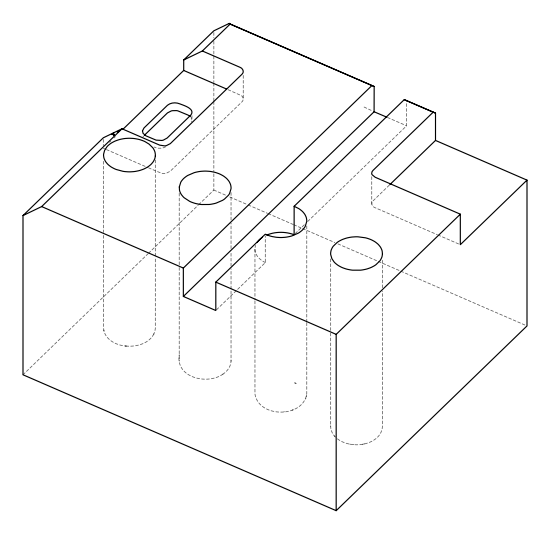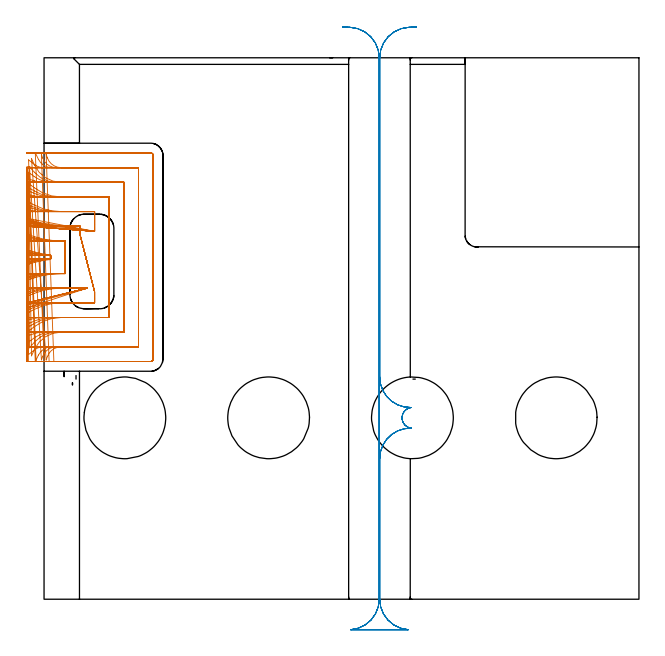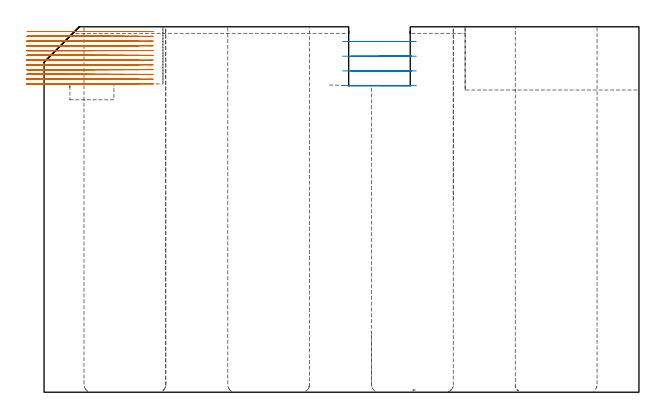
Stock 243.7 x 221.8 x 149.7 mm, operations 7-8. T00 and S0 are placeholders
(PLAN: 12 operations, 3 tool changes, 122.3 min)
(1 AREA_MILL | FG_CHAMFER_SURFACE | UGT0205_001 | 4.67 min | 10568 mm3)
(2 AREA_MILL_1 | FG_CHAMFER_SURFACE_1 | UGT0205_001 | 1.05 min | 427 mm3)
(3 AREA_MILL_2 | FG_CHAMFER_SURFACE_2 | UGT0205_001 | 0.34 min | 97 mm3)
(4 AREA_MILL_3 | FG_CHAMFER_SURFACE_3 | UGT0205_001 | 1.86 min | 4414 mm3)
(5 MILL_CORNER_NOTCH_RECTANGULAR | CORNER_NOTCH_RECTANGULAR | NXT0201_009 | Follow Part, ap 2, ae 75% | 31.23 min | 142785 mm3)
(6 MILL_RECTANGULAR_POCKET | POCKET_RECTANGULAR_STRAIGHT | NXT0201_009 | Follow Part, ap 2, ae 75% | 5.16 min | 19970 mm3)
(7 MILL_SLOT | SLOT_PARTIAL_RECTANGULAR | NXT0201_009 | Follow Part, ap 2, ae 75% | 34.69 min | 89068 mm3)
(8 MILL_RECTANGULAR_SLOT | SLOT_RECTANGULAR | UGT0201_107 | Follow Part, ap 6.25, ae 75% | 4.61 min | 143459 mm3)
(9 MILL_THROUGH_HOLE_FROM_SOLID_MATERIAL | STEP1HOLE | NXT0201_007 | Circular | 9.67 min | 131600 mm3)
(10 MILL_THROUGH_HOLE_FROM_SOLID_MATERIAL_1 | STEP1HOLE_1 | NXT0201_007 | Circular | 9.67 min | 131528 mm3)
(11 MILL_THROUGH_HOLE_FROM_SOLID_MATERIAL_2 | STEP1HOLE_2 | NXT0201_007 | Circular | 9.67 min | 112918 mm3)
(12 MILL_THROUGH_HOLE_FROM_SOLID_MATERIAL_3 | STEP1HOLE_3 | NXT0201_007 | Circular | 9.67 min | 131580 mm3)
(TOOL UGT0205_001 | Chamfer Mill 20 x 3 x 45 deg. | D20 FL50 Z2)
(TOOL NXT0201_009 | ENDMILL 8mm [2P460-0800-NA 1630] | D8 FL26 Z6)
(TOOL UGT0201_107 | End Mill 25 mm | D25 FL25 Z2)
(TOOL NXT0201_007 | ENDMILL 25mm [R216.25-25050GCK54P 1620] | D25 R3 FL54 Z5)
(OP 7 MILL_SLOT)
G17 G21 G94 G90
T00 M6
G54
G17 G0 G90 X-6.895 Y137.14 S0 M3
G43 Z159.7 H1
Z147.75
G94 G1 X-4. Y137.928 F250.
G2 X2.7 Y139.177 R42. F500.
G1 Y141.023
G2 X-4. Y142.271 R42.
G1 X-6.895 Y143.058 F250.
X-6.856 Y130.752
X-4. Y131.671
G2 X7.023 Y133.4 R36. F500.
G1 X8.7
Y146.8
X7.018
G2 X-4. Y148.527 R36.
G1 X-6.856 Y149.446 F250.
X-6.79 Y124.199
X-4. Y125.301
G2 X7.023 Y127.4 R30. F500.
G1 X14.6
X17.6 F250.
G0 Z159.7
X-6.665 Y117.341
Z147.75
G1 X-4. Y118.719
G2 X7.023 Y121.4 R24. F500.
G1 X20.7
Y123.
Y126. F250.
X14.7 Y149.501 F500.
Y152.501 F250.
Y152.8 F500.
X7.018
G2 X-4. Y154.897 R30.
G1 X-6.79 Y155.998 F250.
X20.7 Y150.7 F500.
Y153.7 F250.
Y158.8 F500.
X7.018
G2 X-4. Y161.479 R24.
G1 X-6.665 Y162.856 F250.
X-6.372 Y109.793
X-4. Y111.63
G2 X7.023 Y115.4 R18. F500.
G1 X26.7
Y164.8
X7.018
G2 X-4. Y168.566 R18.
G1 X-6.372 Y170.402 F250.
X-5.132 Y99.693
X-3.878 Y102.418
G2 X7.023 Y109.4 R12. F500.
G1 X32.7
Y170.8
X7.018
G2 X-3.879 Y177.775 R12.
G1 X-5.136 Y180.5 F250.
X0.866 Y97.986 F500.
X1.366 Y99.4 F250.
G2 X7.023 Y103.4 R6. F500.
G1 X38.7
Y176.8
X7.018
G2 X1.361 Y180.8 R6.
G1 X0.861 Y182.215 F250.
X4.023 Y97.4 F500.
X7.023 F250.
X43.7 F500.
G3 X44.7 Y98.4 R1.
G1 Y181.8
G3 X43.7 Y182.8 R1.
G1 X7.018
X4.018 F250.
G0 Z159.7
X-6.929 Y137.76
Z145.8
G1 X-4. Y138.408
G2 X2.7 Y139.333 R42. F500.
G1 Y140.867
G2 X-4. Y141.79 R42.
G1 X-6.929 Y142.438 F250.
X-6.903 Y131.481
X-4. Y132.238
G2 X5.074 Y133.4 R36. F500.
G1 X8.7
Y146.8
X5.067
G2 X-4. Y147.961 R36.
G1 X-6.903 Y148.716 F250.
X-6.859 Y125.087
X-4. Y125.995
G2 X5.074 Y127.4 R30. F500.
G1 X14.6
X17.6 F250.
G0 Z159.7
X-6.777 Y118.484
Z145.8
G1 X-4. Y119.618
G2 X5.074 Y121.4 R24. F500.
G1 X20.7
Y123.
Y126. F250.
X14.7 Y149.501 F500.
Y152.501 F250.
Y152.8 F500.
X5.067
G2 X-4. Y154.203 R30.
G1 X-6.86 Y155.11 F250.
X20.7 Y150.7 F500.
Y153.7 F250.
Y158.8 F500.
X5.067
G2 X-4. Y160.579 R24.
G1 X-6.778 Y161.712 F250.
X-6.591 Y111.433
X-4. Y112.945
G2 X5.074 Y115.4 R18. F500.
G1 X26.7
Y164.8
X5.067
G2 X-4. Y167.251 R18.
G1 X-6.592 Y168.762 F250.
X-5.963 Y102.984
X-4. Y105.252
G2 X5.074 Y109.4 R12. F500.
G1 X32.7
Y170.8
X5.067
G2 X-4. Y174.94 R12.
G1 X-5.965 Y177.207 F250.
X-1.078 Y98.03 F500.
X-0.568 Y99.441 F250.
G2 X5.074 Y103.4 R6. F500.
G1 X38.7
Y176.8
X5.067
G2 X-0.575 Y180.759 R6.
G1 X-1.085 Y182.17 F250.
X2.074 Y97.4 F500.
X5.074 F250.
X43.7 F500.
G3 X44.7 Y98.4 R1.
G1 Y181.8
G3 X43.7 Y182.8 R1.
G1 X5.067
X2.067 F250.
G0 Z159.7
X-6.957 Y138.287
Z143.85
G1 X-4. Y138.794
G2 X2.7 Y139.398 R42. F500.
G1 Y140.802
G2 X-4. Y141.407 R42.
G1 X-6.957 Y141.915 F250.
X-6.941 Y132.099
X-4. Y132.692
G2 X3.107 Y133.4 R36. F500.
G1 X8.7
Y146.8
X3.114
G2 X-4. Y147.51 R36.
G1 X-6.941 Y148.103 F250.
X-6.915 Y125.835
X-4. Y126.546
G2 X3.107 Y127.4 R30. F500.
G1 X14.6
X17.6 F250.
X-6.865 Y119.435 F500.
X-4. Y120.324 F250.
G2 X3.107 Y121.4 R24. F500.
G1 X20.7
Y123.
Y126. F250.
X14.7 Y149.501 F500.
Y152.501 F250.
Y152.8 F500.
X3.114
G2 X-4. Y153.656 R30.
G1 X-6.914 Y154.367 F250.
X20.7 Y150.7 F500.
Y153.7 F250.
Y158.8 F500.
X3.114
G2 X-4. Y159.879 R24.
G1 X-6.865 Y160.768 F250.
X-6.756 Y112.753
X-4. Y113.938
G2 X3.107 Y115.4 R18. F500.
G1 X26.7
Y164.8
X3.114
G2 X-4. Y166.266 R18.
G1 X-6.756 Y167.451 F250.
X-6.417 Y105.293
X-4. Y107.069
G2 X3.107 Y109.4 R12. F500.
G1 X32.7
Y170.8
X3.114
G2 X-4. Y173.136 R12.
G1 X-6.416 Y174.915 F250.
X-3.601 Y97.334 F500.
X-2.286 Y100.03 F250.
G2 X3.107 Y103.4 R6. F500.
G1 X38.7
Y176.8
X3.114
G2 X-2.281 Y180.175 R6.
G1 X-3.593 Y182.873 F250.
X0.107 Y97.4 F500.
X3.107 F250.
X43.7 F500.
G3 X44.7 Y98.4 R1.
G1 Y181.8
G3 X43.7 Y182.8 R1.
G1 X3.114
X0.114 F250.
G0 Z159.7
X-6.988 Y138.967
Z141.9
G1 X-4. Y139.234
G2 X-0.268 Y139.4 R42. F500.
G1 X2.7
Y140.8
X-0.255
G2 X-4. Y140.967 R42.
G1 X-6.988 Y141.235 F250.
X-6.984 Y132.895
X-4. Y133.206
G2 X-0.268 Y133.4 R36. F500.
G1 X8.7
Y146.8
X-0.255
G2 X-4. Y146.995 R36.
G1 X-6.984 Y147.307 F250.
X-6.977 Y126.794
X-4. Y127.167
G2 X-0.268 Y127.4 R30. F500.
G1 X14.6
X17.6 F250.
X-6.964 Y120.642 F500.
X-4. Y121.108 F250.
G2 X-0.268 Y121.4 R24. F500.
G1 X20.7
Y123.
Y126. F250.
X14.7 Y149.501 F500.
Y152.501 F250.
Y152.8 F500.
X-0.255
G2 X-4. Y153.035 R30.
G1 X-6.977 Y153.409 F250.
X20.7 Y150.7 F500.
Y153.7 F250.
Y158.8 F500.
X-0.255
G2 X-4. Y159.094 R24.
G1 X-6.963 Y159.562 F250.
X-6.935 Y114.387
X-4. Y115.009
G2 X-0.268 Y115.4 R18. F500.
G1 X26.7
Y164.8
X-0.255
G2 X-4. Y165.194 R18.
G1 X-6.934 Y165.818 F250.
X-6.851 Y107.872
X-4. Y108.805
G2 X-0.268 Y109.4 R12. F500.
G1 X32.7
Y170.8
X-0.255
G2 X-4. Y171.399 R12.
G1 X-6.85 Y172.336 F250.
X-6.349 Y100.233
X-4. Y102.098
G2 X-0.268 Y103.4 R6. F500.
G1 X38.7
Y176.8
X-0.255
G2 X-4. Y178.113 R6.
G1 X-6.344 Y179.985 F250.
X-3.268 Y97.4 F500.
X-0.268 F250.
X43.7 F500.
G3 X44.7 Y98.4 R1.
G1 Y181.8
G3 X43.7 Y182.8 R1.
G1 X-0.255
X-3.255 F250.
G0 Z159.7
X-7. Y139.355
Z139.95
G1 X-4. Y139.396
G2 X-3.426 Y139.4 R42. F500.
G1 X2.7
Y140.8
X-3.421
G2 X-4. Y140.804 R42.
G1 X-7. Y140.845 F250.
Y133.348
X-4. Y133.395
G2 X-3.426 Y133.4 R36. F500.
G1 X8.7
Y146.8
X-3.421
G2 X-4. Y146.805 R36.
G1 X-7. Y146.853 F250.
X-6.999 Y127.337
X-4. Y127.395
G2 X-3.426 Y127.4 R30. F500.
G1 X14.6
X17.6 F250.
X-6.999 Y121.321 F500.
X-4. Y121.393 F250.
G2 X-3.426 Y121.4 R24. F500.
G1 X20.7
Y123.
Y126. F250.
X14.7 Y149.501 F500.
Y152.501 F250.
Y152.8 F500.
X-3.421
G2 X-4. Y152.806 R30.
G1 X-6.999 Y152.863 F250.
X20.7 Y150.7 F500.
Y153.7 F250.
Y158.8 F500.
X-3.421
G2 X-4. Y158.807 R24.
G1 X-6.999 Y158.879 F250.
X-6.998 Y115.295
X-4. Y115.391
G2 X-3.426 Y115.4 R18. F500.
G1 X26.7
Y164.8
X-3.421
G2 X-4. Y164.809 R18.
G1 X-6.998 Y164.906 F250.
X-6.997 Y109.243
X-4. Y109.386
G2 X-3.426 Y109.4 R12. F500.
G1 X32.7
Y170.8
X-3.421
G2 X-4. Y170.814 R12.
G1 X-6.997 Y170.959 F250.
X-6.986 Y103.086
X-4. Y103.372
G2 X-3.426 Y103.4 R6. F500.
G1 X38.7
Y176.8
X-3.421
G2 X-4. Y176.828 R6.
G1 X-6.986 Y177.117 F250.
X-6.426 Y97.4
X-3.426
X43.7 F500.
G3 X44.7 Y98.4 R1.
G1 Y181.8
G3 X43.7 Y182.8 R1.
G1 X-3.421
X-6.421 F250.
G0 X-7. Y139.4 Z138.
G1 X-4.
X2.7 F500.
Y140.8
X-4.
X-7. F250.
Y133.4
X-4.
X8.7 F500.
Y146.8
X-4.
X-7. F250.
Y127.4
X-4.
X14.6 F500.
X17.6 F250.
X-7. Y121.4 F500.
X-4. F250.
X20.7 F500.
Y123.
Y126. F250.
X14.7 Y149.501 F500.
Y152.501 F250.
Y152.8 F500.
X-4.
X-7. F250.
X20.7 Y150.7 F500.
Y153.7 F250.
Y158.8 F500.
X-4.
X-7. F250.
Y115.4
X-4.
X26.7 F500.
Y164.8
X-4.
X-7. F250.
Y109.4
X-4.
X32.7 F500.
Y170.8
X-4.
X-7. F250.
Y103.4
X-4.
X38.7 F500.
Y176.8
X-4.
X-7. F250.
Y97.4
X-4.
X43.7 F500.
G3 X44.7 Y98.4 R1.
G1 Y181.8
G3 X43.7 Y182.8 R1.
G1 X-4.
X-7. F250.
G0 Y139.4 Z136.05
G1 X-4.
X2.7 F500.
Y140.8
X-4.
X-7. F250.
Y133.4
X-4.
X8.7 F500.
Y146.8
X-4.
X-7. F250.
Y127.4
X-4.
X14.6 F500.
X17.6 F250.
X-7. Y121.4 F500.
X-4. F250.
X20.7 F500.
Y123.
Y126. F250.
X14.7 Y149.501 F500.
Y152.501 F250.
Y152.8 F500.
X-4.
X-7. F250.
X20.7 Y150.7 F500.
Y153.7 F250.
Y158.8 F500.
X-4.
X-7. F250.
Y115.4
X-4.
X26.7 F500.
Y164.8
X-4.
X-7. F250.
Y109.4
X-4.
X32.7 F500.
Y170.8
X-4.
X-7. F250.
Y103.4
X-4.
X38.7 F500.
Y176.8
X-4.
X-7. F250.
Y97.4
X-4.
X43.7 F500.
G3 X44.7 Y98.4 R1.
G1 Y181.8
G3 X43.7 Y182.8 R1.
G1 X-4.
X-7. F250.
G0 Y139.4 Z134.1
G1 X-4.
X2.7 F500.
Y140.8
X-4.
X-7. F250.
Y133.4
X-4.
X8.7 F500.
Y146.8
X-4.
X-7. F250.
Y127.4
X-4.
X14.6 F500.
X17.6 F250.
X-7. Y121.4 F500.
X-4. F250.
X20.7 F500.
Y123.
Y126. F250.
X14.7 Y149.501 F500.
Y152.501 F250.
Y152.8 F500.
X-4.
X-7. F250.
X20.7 Y150.7 F500.
Y153.7 F250.
Y158.8 F500.
X-4.
X-7. F250.
Y115.4
X-4.
X26.7 F500.
Y164.8
X-4.
X-7. F250.
Y109.4
X-4.
X32.7 F500.
Y170.8
X-4.
X-7. F250.
Y103.4
X-4.
X38.7 F500.
Y176.8
X-4.
X-7. F250.
Y97.4
X-4.
X43.7 F500.
G3 X44.7 Y98.4 R1.
G1 Y181.8
G3 X43.7 Y182.8 R1.
G1 X-4.
X-7. F250.
G0 Y139.4 Z132.15
G1 X-4.
X2.7 F500.
Y140.8
X-4.
X-7. F250.
Y133.4
X-4.
X8.7 F500.
Y146.8
X-4.
X-7. F250.
Y127.4
X-4.
X14.6 F500.
X17.6 F250.
X-7. Y121.4 F500.
X-4. F250.
X20.7 F500.
Y123.
Y126. F250.
X14.7 Y149.501 F500.
Y152.501 F250.
Y152.8 F500.
X-4.
X-7. F250.
X20.7 Y150.7 F500.
Y153.7 F250.
Y158.8 F500.
X-4.
X-7. F250.
Y115.4
X-4.
X26.7 F500.
Y164.8
X-4.
X-7. F250.
Y109.4
X-4.
X32.7 F500.
Y170.8
X-4.
X-7. F250.
Y103.4
X-4.
X38.7 F500.
Y176.8
X-4.
X-7. F250.
Y97.4
X-4.
X43.7 F500.
G3 X44.7 Y98.4 R1.
G1 Y181.8
G3 X43.7 Y182.8 R1.
G1 X-4.
X-7. F250.
G0 Y139.4 Z130.2
G1 X-4.
X2.7 F500.
Y140.8
X-4.
X-7. F250.
Y133.4
X-4.
X8.7 F500.
Y146.8
X-4.
X-7. F250.
Y127.4
X-4.
X14.6 F500.
X17.6 F250.
X-7. Y121.4 F500.
X-4. F250.
X20.7 F500.
Y123.
Y126. F250.
X14.7 Y149.501 F500.
Y152.501 F250.
Y152.8 F500.
X-4.
X-7. F250.
X20.7 Y150.7 F500.
Y153.7 F250.
Y158.8 F500.
X-4.
X-7. F250.
Y115.4
X-4.
X26.7 F500.
Y164.8
X-4.
X-7. F250.
Y109.4
X-4.
X32.7 F500.
Y170.8
X-4.
X-7. F250.
Y103.4
X-4.
X38.7 F500.
Y176.8
X-4.
X-7. F250.
Y97.4
X-4.
X43.7 F500.
G3 X44.7 Y98.4 R1.
G1 Y181.8
G3 X43.7 Y182.8 R1.
G1 X-4.
X-7. F250.
G0 Y139.4 Z128.25
G1 X-4.
X2.7 F500.
Y140.8
X-4.
X-7. F250.
Y133.4
X-4.
X8.7 F500.
Y146.8
X-4.
X-7. F250.
Y127.4
X-4.
X14.6 F500.
X17.6 F250.
X-7. Y121.4 F500.
X-4. F250.
X20.7 F500.
Y123.
Y126. F250.
X14.7 Y149.501 F500.
Y152.501 F250.
Y152.8 F500.
X-4.
X-7. F250.
X20.7 Y150.7 F500.
Y153.7 F250.
Y158.8 F500.
X-4.
X-7. F250.
Y115.4
X-4.
X26.7 F500.
Y164.8
X-4.
X-7. F250.
Y109.4
X-4.
X32.7 F500.
Y170.8
X-4.
X-7. F250.
Y103.4
X-4.
X38.7 F500.
Y176.8
X-4.
X-7. F250.
Y97.4
X-4.
X43.7 F500.
G3 X44.7 Y98.4 R1.
G1 Y181.8
G3 X43.7 Y182.8 R1.
G1 X-4.
X-7. F250.
G0 Y139.4 Z126.3
G1 X-4.
X2.7 F500.
Y140.8
X-4.
X-7. F250.
Y133.4
X-4.
X8.7 F500.
Y146.8
X-4.
X-7. F250.
Y127.4
X-4.
X14.6 F500.
X17.6 F250.
X-7. Y121.4 F500.
X-4. F250.
X20.7 F500.
Y123.
Y126. F250.
X14.7 Y149.501 F500.
Y152.501 F250.
Y152.8 F500.
X-4.
X-7. F250.
X20.7 Y150.7 F500.
Y153.7 F250.
Y158.8 F500.
X-4.
X-7. F250.
Y115.4
X-4.
X26.7 F500.
Y164.8
X-4.
X-7. F250.
Y109.4
X-4.
X32.7 F500.
Y170.8
X-4.
X-7. F250.
Y103.4
X-4.
X38.7 F500.
Y176.8
X-4.
X-7. F250.
Y97.4
X-4.
X43.7 F500.
G3 X44.7 Y98.4 R1.
G1 Y181.8
G3 X43.7 Y182.8 R1.
G1 X-4.
X-7. F250.
G0 Z159.7
M5
M2
(OP 8 MILL_RECTANGULAR_SLOT)
G17 G21 G94 G90
T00 M6
G54
G17 G0 G90 X122.302 Y234.41 S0 M3
G43 Z159.7 H0
Z143.675
G94 G1 X125.3 Y234.29 F250.
G2 X137.3 Y221.8 R12.5 F500.
G1 Y0.
G2 X125.666 Y-12.47 R12.5
G1 Y-12.5
X149.134
Y-12.47
G2 X137.5 Y0. R12.5
G1 Y57.574
G2 X150.42 Y70.067 R12.5
G1 X150.421 Y70.077
G2 X150.421 Y78.523 R4.25
G1 X150.42 Y78.533
G2 X137.5 Y91.026 R12.5
G1 Y221.8
G2 X149.5 Y234.29 R12.5
G1 X152.498 Y234.41 F250.
G0 X122.302 Z137.65
G1 X125.3 Y234.29
G2 X137.3 Y221.8 R12.5 F500.
G1 Y0.
G2 X125.666 Y-12.47 R12.5
G1 Y-12.5
X149.134
Y-12.47
G2 X137.5 Y0. R12.5
G1 Y57.574
G2 X150.42 Y70.067 R12.5
G1 X150.421 Y70.077
G2 X150.421 Y78.523 R4.25
G1 X150.42 Y78.533
G2 X137.5 Y91.026 R12.5
G1 Y221.8
G2 X149.5 Y234.29 R12.5
G1 X152.498 Y234.41 F250.
G0 X122.302 Z131.625
G1 X125.3 Y234.29
G2 X137.3 Y221.8 R12.5 F500.
G1 Y0.
G2 X125.666 Y-12.47 R12.5
G1 Y-12.5
X149.134
Y-12.47
G2 X137.5 Y0. R12.5
G1 Y57.574
G2 X150.42 Y70.067 R12.5
G1 X150.421 Y70.077
G2 X150.421 Y78.523 R4.25
G1 X150.42 Y78.533
G2 X137.5 Y91.026 R12.5
G1 Y221.8
G2 X149.5 Y234.29 R12.5
G1 X152.498 Y234.41 F250.
G0 X122.302 Z125.6
G1 X125.3 Y234.29
G2 X137.3 Y221.8 R12.5 F500.
G1 Y0.
G2 X125.666 Y-12.47 R12.5
G1 Y-12.5
X149.135
Y-12.47
G2 X137.5 Y0. R12.5
G1 Y57.574
G2 X150.42 Y70.067 R12.5
G1 X150.421 Y70.077
G2 X150.421 Y78.523 R4.25
G1 X150.42 Y78.533
G2 X137.5 Y91.026 R12.5
G1 Y221.8
G2 X149.5 Y234.29 R12.5
G1 X152.498 Y234.41 F250.
G0 Z159.7
M5
M2
